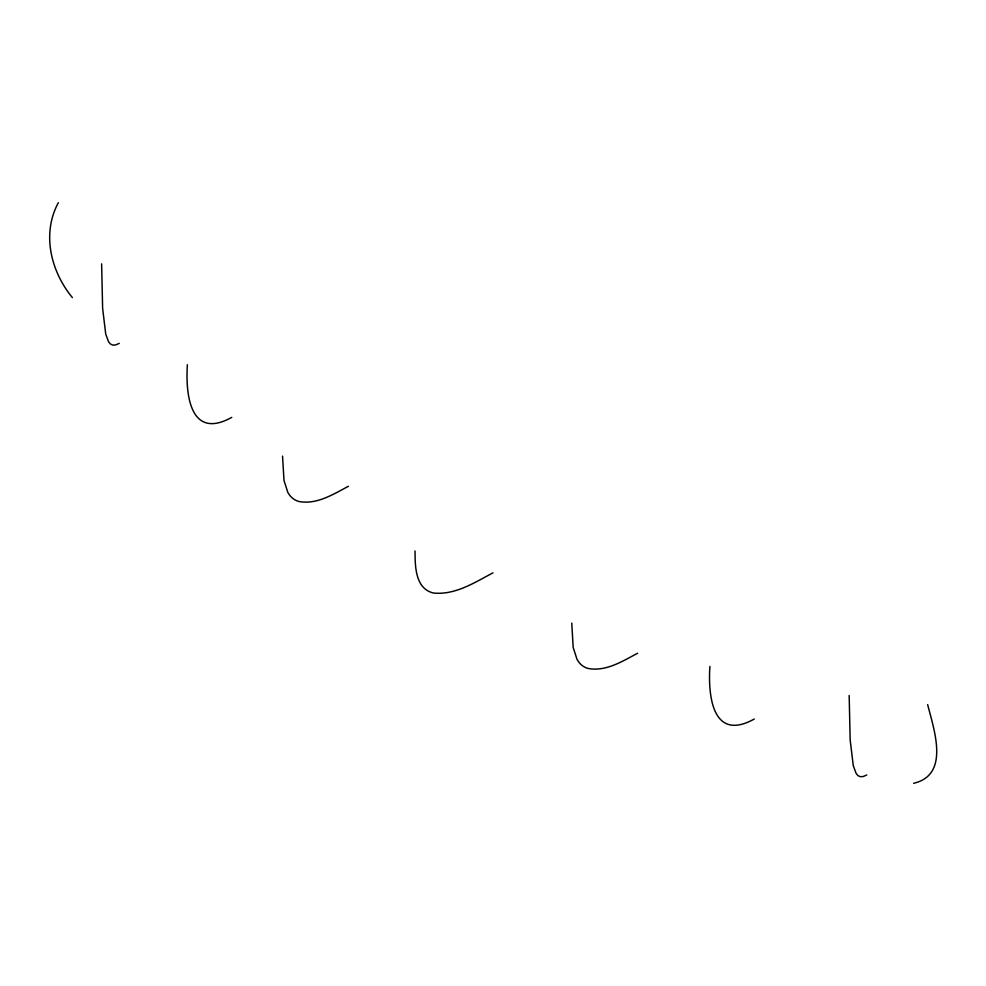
<?xml version="1.0" encoding="UTF-8"?>
<svg xmlns="http://www.w3.org/2000/svg" width="986" height="986" viewBox="0 0 986 986"><rect width="100%" height="100%" fill="white"/><g stroke="black" fill="none" stroke-linecap="round" stroke-linejoin="round"><path stroke-width="1.48" d="M58.334 202.709C41.548 233.805 50.779 271.323 72.372 297.599M493.012 572.829C474.623 582.516 455.051 595.31 433.359 593.005C415.131 588.617 415.081 566.038 415.044 550.989M348.403 486.283C333.293 494.294 316.666 504.894 298.832 501.48A51.149 29.531 -60 0 1 287.789 492.285L283.993 480.502L282.551 456.136M637.597 653.25C622.486 661.249 605.872 671.848 588.026 668.446A51.149 29.531 -60 0 1 576.983 659.252L573.186 647.457L571.757 623.09M231.747 417.374C190.286 440.385 185.38 394.794 187.377 364.721M754.253 719.04C712.804 742.051 707.899 696.461 709.895 666.4M119.232 343.375L115.732 344.915L112.86 345.125L110.518 344.077L108.583 341.834L105.724 334.081L102.63 308.359L101.632 263.841M866.768 774.971L863.28 776.512L860.408 776.721L858.054 775.674L856.131 773.431L853.272 765.678L850.166 739.944L849.168 695.426M913.628 783.291C950.319 774.873 933.804 729.233 927.666 704.62"/></g></svg>
